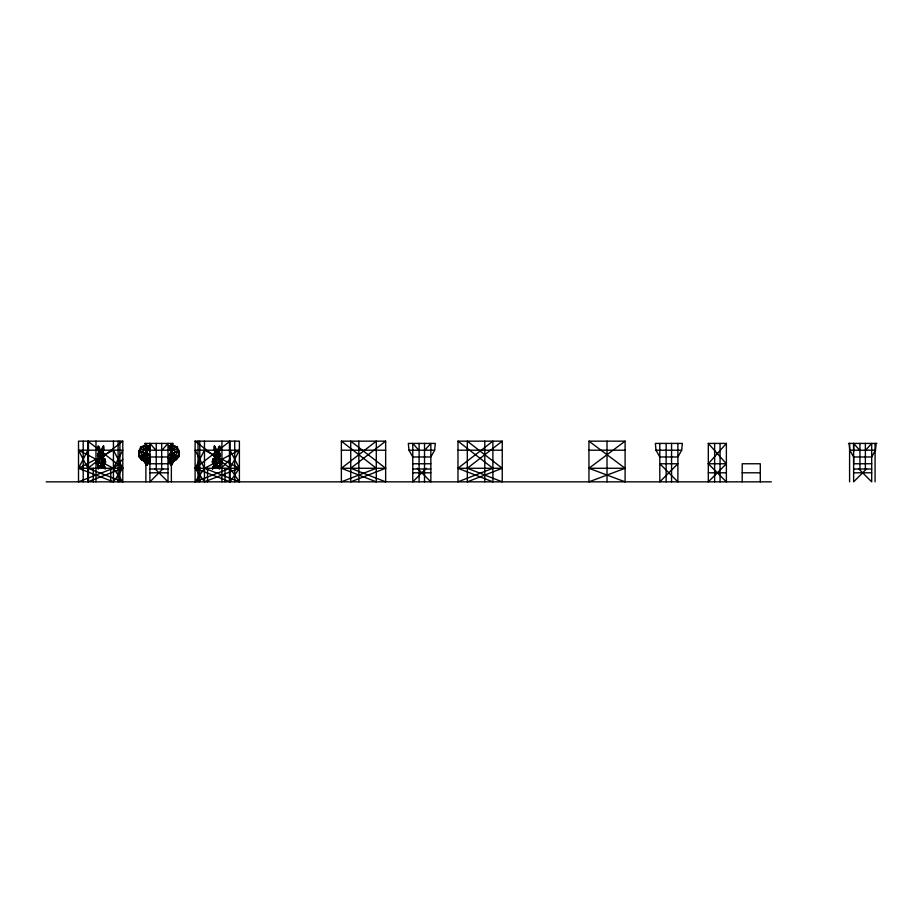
<?xml version="1.0" encoding="UTF-8"?>
<svg xmlns="http://www.w3.org/2000/svg" width="923" height="923" viewBox="0 0 923 923"><rect width="100%" height="100%" fill="white"/><g stroke="black" fill="none" stroke-linecap="round" stroke-linejoin="round"><path stroke-width="1.38" d="M141.796 447.482L145.396 444.955L146.48 445.267L141.369 447.528L140.573 449.732L140.492 452.028L144.38 458.662L143.953 460.415C147.957 461.177 148.084 469.922 145.107 461.269L142.246 460.254L138.762 456.435L138.819 451.185L140.631 447.032L145.915 444.921L148.718 446.178L148.13 450.286L144.288 454.808M101.784 463.208L101.772 467.061L99.211 467.176L99.707 466.577L100.965 467.176M97.423 462.031L98.046 463.208L99.303 462.769L99.303 461.881L97.019 461.915L98.046 463.208L98.623 461.869L97.873 459.492L96.8 459.273L97.769 467.061L98.83 467.061L96.8 459.273L98.749 457.739L103.007 457.739L104.241 455.154L103.122 451.82C105.683 439.025 98.946 451.278 103.468 455.154L103.48 456.424L99.742 459.492L100.03 463.208L101.772 467.061L101.968 456.424M147.899 445.682L146.826 449.836L144.646 453.505L145.015 456.412L143.884 455.074L142.269 455.247L141.127 456.839L141.115 458.904L144.3 459.585L148.234 461.962L148.522 460.819L144.38 458.662L143.584 460.715L146.78 465.284L146.422 463.034C146.065 460.796 144.323 465.169 146.976 465.134M146.03 457.704L148.43 454.301L148.441 455.212L146.272 455.627L147.138 458.027L146.503 460.646L148.615 462.1L148.915 460.958L147.253 459.735L147.668 458.016L149.422 457.866L149.214 458.996L144.38 458.662L143.953 460.415L143.203 459.942L147.622 454.151L148.441 455.212L146.953 456.977L146.272 455.627L147.622 454.151L148.557 454.531M149.93 454.266L149.918 463.761L167.998 463.761M149.93 451.555L149.941 443.421M215.97 455.154L217.067 450.055M849.172 443.421L849.818 450.205L853.625 456.977L853.625 463.761L871.693 463.761M853.637 451.555L853.648 443.421L859.948 450.539M143.873 456.608L142.927 451.855L143.388 449.605L147.334 445.336M101.795 456.424L101.772 467.061L103.549 463.208L103.838 459.492L101.957 456.943L100.445 456.424L101.484 453.551L99.938 450.055C98.992 442.555 96.603 447.967 98.623 451.82L97.503 455.154L98.749 457.739L97.526 459.492L96.8 459.273M169.463 455.212L170.282 454.151L174.159 458.731L174.47 460.658L170.847 464.638L171.124 465.284L174.701 459.942L170.282 454.151L169.359 454.531L170.697 457.07L171.54 456.573C169.278 453.77 169.659 454.012 172.393 458.696L174.989 451.855L173.905 448.636L170.582 445.336L169.197 446.178L169.786 450.286L173.039 454.035M169.855 454.162L172.474 463.069M170.582 445.336L172.509 444.955L177.274 447.032L179.097 451.185L179.143 453.92L174.355 458.685L171.54 456.573L170.282 454.151M103.676 467.061L104.622 459.492L102.822 457.739L104.241 455.154L102.868 452.674L104.068 455.154L102.453 457.739L102.753 462.561L101.945 464.696L101.23 462.561L101.911 459.492L100.445 456.424L103.48 456.424L102.453 457.739M215.774 456.943L215.97 453.551M104.23 459.492L103.007 457.739L105.072 459.273L104.449 463.208L105.418 462.942L105.072 459.273L102.822 457.739M218.624 462.769L219.882 463.208L220.909 461.915L218.624 461.881L218.624 462.769L219.882 463.208L220.505 462.031L220.412 459.492L219.189 457.739L220.435 455.154L219.316 451.82C221.335 447.967 218.947 442.555 217.99 450.055L216.743 451.797L216.536 455.824L215.774 456.424L216.132 467.061L217.909 463.208L218.197 459.492L214.459 456.424L214.459 455.154C218.982 451.278 212.255 439.025 214.805 451.82L213.686 455.154L214.932 457.739L219.189 457.739L221.139 459.273L219.109 467.061M213.951 467.061L213.305 459.492L215.117 457.739L213.698 455.154L216.051 450.574L217.32 450.574L219.662 455.154L218.255 457.739L220.055 459.492L219.939 461.915L219.316 461.869L220.055 459.492L221.139 459.273L219.939 461.915L220.909 461.915M101.922 464.696L102.003 463.208M170.951 456.977L171.851 456.008L174.32 460.715L173.524 458.662L170.363 459.839L169.001 461.558C170.836 462.481 173.905 458.12 176.789 458.904L176.789 456.839L175.635 455.247L174.032 455.074L172.889 456.412L173.27 453.505L174.989 451.855L177.424 452.028L179.143 453.92L179.143 456.435L174.32 460.715L173.524 458.662L170.247 459.377L168.701 458.996L168.482 457.866L169.947 458.108L171.793 463.461L171.124 465.284L171.263 462.377L173.951 460.415L173.524 458.662L177.424 452.028L177.331 449.732L176.535 447.528L172.001 444.921L169.197 446.178M104.564 462.031L104.449 463.208L105.199 462.769C106.56 460.335 103.088 465.307 105.557 461.915L105.037 459.273M145.465 443.421L146.122 450.205L149.918 456.977L167.998 456.977L171.793 450.205L172.439 443.421M434.641 450.205L435.298 443.421L408.324 443.421L408.97 450.205L412.777 456.977L430.845 456.977L434.641 450.205L408.97 450.205M681.682 450.205L682.339 443.421L655.365 443.421L656.011 450.205L659.807 456.977L677.886 456.977L681.682 450.205L656.011 450.205M853.625 456.977L871.693 456.977L875.489 450.205L876.146 443.421M170.767 456.389L170.617 457.889L173.697 458.431L168.424 458.362M171.632 455.627L170.905 457.785L168.586 458.431L171.067 458.396L168.482 457.866L168.701 458.996L170.097 458.743M212.809 468.538L212.498 469.242L212.74 467.58M138.762 456.435L142.246 460.254L144.126 460L145.892 461.465L147.795 464.027L147.172 461.269L147.957 458.108L149.422 457.866L149.214 458.996L143.55 458.685L138.762 453.92L140.492 452.028L142.927 451.855L144.646 453.505L144.634 456.02L146.042 452.478L145.626 450.874L143.388 449.605L140.573 449.732L138.819 451.185M170.536 459.273L169.082 458.869L168.863 457.727L170.247 458.016L171.067 461.154L170.247 463.496L172.013 461.465L170.732 461.269L170.12 464.027L172.013 461.465L173.778 460L175.658 460.254L179.143 456.435L179.097 451.185L177.331 449.732L174.516 449.605L172.278 450.874L171.874 452.478L173.27 456.02L173.27 453.505L171.078 449.836L170.005 445.682L172.509 444.955L176.108 447.482M215.336 456.424L216.351 456.424M174.159 458.731L174.32 460.715M103.987 467.061L104.53 463.208L97.215 463.208M220.712 463.208L220.17 467.061L214.263 467.061L212.855 459.273L212.382 461.915L213.478 463.208L220.712 463.208L220.412 459.492L221.139 459.273M220.297 461.869L219.213 461.881L219.213 462.769L220.124 462.942L220.678 459.273L218.255 457.739M143.584 460.715L143.746 458.731L146.272 455.627M145.88 451.958L145.88 457.646L148.049 454.162L147.288 457.889L147.08 455.72M174.355 458.685L169.67 461.962L169.382 460.819L170.651 459.735M215.497 453.551L215.047 455.824L215.774 456.424M171.493 460.127L169.29 462.1L169.001 460.958L171.493 460.127L169.14 461.523M213.421 462.769L212.521 462.942L212.855 459.273L214.932 457.739L213.709 459.492L212.89 459.273L215.117 457.739M146.307 462.25C149.445 466.496 145.661 458.673 143.238 459.216L143.965 459.469L144.184 458.177L143.238 459.216L143.446 460.658C150.126 467.684 143.988 464.338 147.253 459.735M102.153 456.943L101.484 453.551M171.067 458.396L168.805 458.223L169.336 457.739L168.701 458.996M149.214 458.996L148.568 457.739L148.822 458.869L147.368 459.273M148.822 458.869L149.041 457.727L144.219 458.431L143.965 459.469M170.928 465.134C172.128 465.307 173.27 462.204 171.69 462.423L171.505 465.146L172.139 463.346L171.067 461.154M147.842 461.638L148.049 460.842L148.522 461.419L147.842 461.638L148.049 460.842L146.722 459.746L145.43 463.069M148.234 461.962L148.915 460.958L148.615 462.1L146.93 460.992M97.457 460.219L99.684 457.739L98.265 455.154L100.619 450.574L101.888 450.574L103.099 453.551M147.668 463.496L146.838 461.154L145.892 461.465L147.184 463.681L148.107 463.138L147.795 464.027L146.642 462.377L148.107 463.138M147.184 463.681L147.403 463.034M147.495 463.934L147.807 463.034M101.968 456.943L100.872 450.055M102.026 450.343L103.699 445.947M102.58 451.082L103.768 447.955L102.568 447.47M218.209 450.343L219.882 445.947M218.763 451.082L219.962 447.955L218.763 447.47M171.482 463.034L170.847 464.638L171.793 463.461L171.251 462.573L172.497 462.677M145.776 463.346L146.399 465.146L146.226 462.423M216.132 463.208L216.132 467.061L214.378 463.208L214.101 459.492L215.97 456.943L217.493 456.424L216.017 459.492L216.709 462.561L216.017 464.696L215.186 462.561L215.486 457.739L214.459 456.424L217.493 456.424L216.455 453.551M218.52 453.551L218.29 452.674L217.332 453.551L218.67 455.154L218.474 456.424L216.813 457.739M170.27 454.797L169.359 454.531M87.87 450.205L78.513 468.284L113.437 481.841L122.794 468.284L113.437 450.205L103.457 455.362M230.035 450.205L239.392 468.284L204.468 481.841L195.111 468.284L204.468 450.205L214.448 455.362M239.392 450.205L230.035 468.284L195.111 481.841L195.111 441.159L239.392 441.159L239.392 481.841L204.468 468.284L195.111 450.205L239.392 450.205L221.935 459.239M105.199 461.881L104.507 462.769M171.609 462.25C168.459 466.496 172.255 458.673 174.678 459.216L174.47 460.658L172.797 461.269M214.805 467.176L214.805 466.057L213.444 466.577L213.801 467.176L214.805 466.057L215.67 467.176L212.925 467.176L214.09 466.057L213.225 467.176M99.707 467.176L100.238 466.057L100.238 467.176M195.111 481.841L204.468 468.284L213.201 463.761M230.035 481.841L230.035 441.159L195.111 468.284L230.035 481.841L239.392 468.284L219.432 457.946M213.421 461.915L213.478 463.208L212.417 461.869L213.455 461.869L212.382 461.915L213.478 463.208L213.375 462.031M148.165 454.393C146.272 454.047 149.353 456.227 148.165 454.393L144.219 458.431L146.999 457.785L149.318 458.431L147.807 458.743M99.938 450.055L98.623 451.82L103.122 451.82L101.807 450.055M216.132 450.055L214.805 451.82L219.316 451.82L217.99 450.055M146.838 458.396L149.099 458.223L146.942 458.927L147.138 458.027L148.568 457.739M144.219 458.431L146.053 456.008L147.149 456.389M103.318 467.176L103.78 466.577L104.945 467.176L102.268 467.176L103.134 466.057L104.484 466.577L104.126 467.176L103.134 466.057L103.134 467.176M212.994 467.176L213.444 466.577L214.621 467.176L214.54 466.15L215.451 467.176M216.974 467.176L217.701 466.057L219.386 467.176L216.628 467.176L217.597 466.15L217.701 467.176L217.597 466.15L216.767 467.176M169.855 460.842L170.063 461.638L169.382 461.419L169.855 460.842L169.001 461.558M102.476 467.176L103.388 466.15L103.388 467.176M161.663 450.539L167.998 443.421L167.998 481.841L154.937 468.78M424.522 450.539L430.845 443.421L430.845 481.841L417.288 468.284M726.378 443.421L726.378 481.841L708.31 463.761L726.378 443.421L708.31 443.421L708.31 481.841L726.378 463.761L708.31 443.421M865.37 450.539L871.693 443.421L871.693 481.841L858.644 468.78M173.951 460.415L172.151 462.411L171.505 465.146M98.599 467.176L99.569 466.15L101.311 467.176L98.553 467.176L99.476 466.057L100.088 467.176M114.071 468.284L122.794 459.239M221.301 468.284L230.035 459.239M162.967 468.78L149.918 481.841L149.918 443.421L156.241 450.539M426.334 468.284L412.777 481.841L412.777 443.421L419.1 450.539M866.674 468.78L853.625 481.841L853.625 443.421M218.29 452.674L217.332 453.551L216.743 451.797L215.809 451.797L213.871 455.154L215.486 457.739M102.153 456.424L102.891 455.824L102.441 453.551M87.87 468.284L122.794 441.159L122.794 481.841L87.87 468.284L78.513 450.205L122.794 450.205L113.437 468.284L78.513 481.841L78.513 441.159L122.794 441.159M341.372 468.284L376.296 441.159L376.296 481.841L341.372 468.284L385.652 468.284L350.728 441.159L350.728 481.841L385.652 468.284M385.652 441.159L350.728 468.284L385.652 481.841L385.652 441.159L341.372 441.159L341.372 481.841L376.296 468.284L341.372 441.159M457.97 468.284L492.894 441.159L492.894 481.841L457.97 468.284L502.25 468.284L467.326 441.159L467.326 481.841L502.25 468.284M502.25 441.159L467.326 468.284L502.25 481.841L502.25 441.159L457.97 441.159L457.97 481.841L492.894 468.284L457.97 441.159M146.399 465.146L145.753 462.411L143.953 460.415M588.943 468.284L625.102 441.159L625.102 481.841L588.943 468.284L625.102 468.284L588.943 441.159L588.943 481.841L625.102 468.284M177.274 447.032L169.786 450.286M99.684 457.739L97.261 459.273L97.815 462.942L99.303 462.769M169.809 463.138L171.263 462.377L170.247 463.496M99.719 457.3L78.513 468.284L122.794 468.284L87.87 441.159L87.87 481.841L122.794 468.284M99.176 447.47L97.976 447.955L99.176 451.082M97.907 449.963L99.88 449.155M215.359 447.47L214.159 447.955L215.359 451.082M214.101 449.963L216.074 449.155M170.478 445.751L172.509 444.955M169.463 454.751L170.455 454.404M168.586 458.431L169.59 458.085M169.947 458.108L173.697 458.431M170.997 461.823L172.013 461.465M169.855 463.634L170.767 463.3M215.071 452.674L214.84 453.551M169.382 461.419L170.144 461.177M101.126 457.739L99.465 456.424L99.257 455.154L100.607 453.551L99.638 452.674L99.407 453.551M142.246 460.254L143.85 460.081M147.138 458.027L147.957 458.108M97.642 461.869L98.726 461.881L98.046 463.208L97.642 461.869L98.623 461.869M588.943 441.159L625.102 441.159M144.761 443.421L173.143 443.421M848.468 443.421L876.85 443.421M146.122 450.205L171.793 450.205M341.372 450.205L385.652 450.205M457.97 450.205L502.25 450.205M588.943 450.205L625.102 450.205M849.818 450.205L875.489 450.205M97.976 453.551L103.768 453.551M214.159 453.551L219.962 453.551M97.503 455.154L104.241 455.154M213.698 455.154L220.435 455.154M101.403 455.824L102.891 455.824M215.047 455.824L216.536 455.824M97.769 456.424L103.976 456.424M213.951 456.424L220.17 456.424M97.526 459.492L104.622 459.492M220.412 459.492L213.305 459.492L213.64 460.219M99.303 461.881L98.046 463.208L97.988 461.915M105.557 461.915L104.484 461.869M218.624 461.881L219.213 461.881M98.726 462.169L99.303 462.169M104.507 462.169L105.199 462.169M212.74 462.169L213.421 462.169M218.624 462.169L219.213 462.169M98.726 462.469L99.303 462.469M104.507 462.469L105.199 462.469M212.74 462.469L213.421 462.469M218.624 462.469L219.213 462.469M412.777 463.761L430.845 463.761M708.31 463.761L726.378 463.761M195.111 468.284L239.392 468.284M149.918 468.999L167.998 468.999M412.777 468.999L430.845 468.999M853.625 468.999L871.693 468.999M149.918 472.795L167.998 472.795M412.777 472.795L430.845 472.795M708.31 472.795L726.378 472.795M742.207 472.795L760.287 472.795M853.625 472.795L871.693 472.795M46.15 481.841L771.363 481.841M175.658 458.789L176.789 458.904M174.055 460.081L175.658 460.254M170.767 458.027L168.863 457.727L169.082 458.869M175.647 456.873L176.789 457.07M148.418 458.546L149.099 458.223M143.642 459.377L143.746 458.731M143.55 458.685L148.522 461.419M147.426 445.751L148.718 446.178M148.13 450.286L140.631 447.032M147.461 454.404L148.441 454.751M148.315 458.085L149.48 458.362M146.411 460.127L148.765 461.523M147.761 461.177L148.915 461.558M146.838 461.154L146.111 463.461L145.407 462.677M145.892 461.465L146.907 461.823M147.138 463.3L148.049 463.634M103.849 467.176L103.849 466.057L105.014 467.176L104.126 467.176L104.103 466.15M218.047 449.155L220.02 449.963M101.865 449.155L103.838 449.963M78.513 450.205L95.98 459.239M103.457 463.115L113.437 468.284L122.794 481.841M195.111 441.159L230.035 468.284L239.392 481.841M99.638 452.674L100.607 453.551L101.195 451.797L102.13 451.797L102.938 453.135M169.474 454.301L170.824 455.72M219.339 467.176L218.463 466.057L218.463 467.176M100.238 466.057L101.172 467.176M218.716 467.176L217.47 466.577L217.851 467.176L218.37 466.15L218.37 467.176M212.417 461.869L213.478 463.208L212.74 461.881M103.849 466.057L104.714 467.176M220.055 459.492L220.482 460.219M143.884 455.074L145.511 458.696M214.24 445.947L215.913 450.343M98.046 445.947L99.73 450.343M170.097 463.034L170.409 463.934M170.501 463.034L170.72 463.681M169.382 460.819L169.67 461.962M169.336 457.739L169.486 458.546M102.591 456.424L101.588 456.424M146.953 456.977L146.826 455.627L148.061 455.074L148.049 454.162M216.155 467.061L216.132 456.424M147.622 454.151L147.634 454.797M101.957 453.551L101.968 455.154M875.073 443.421L875.073 481.841M865.37 443.421L865.37 468.999M859.948 443.421L859.948 468.999M849.587 443.421L849.587 481.841M760.287 481.841L760.287 463.761L742.207 463.761L742.207 481.841M720.055 443.421L720.055 481.841M714.633 443.421L714.633 481.841M677.886 443.421L677.886 481.841L659.807 463.761L677.886 463.761L659.807 481.841L659.807 443.421M671.563 443.421L671.563 481.841M666.141 443.421L666.141 481.841M607.022 441.159L607.022 481.841M484.783 441.159L484.783 481.841M424.522 443.421L424.522 481.841M419.1 443.421L419.1 481.841M358.839 441.159L358.839 481.841M234.719 441.159L234.719 481.841M229.458 441.159L229.458 481.841M225.004 468.284L225.004 481.841M221.935 441.159L221.935 481.841M213.836 466.15L213.836 467.176M207.537 468.284L207.537 481.841M204.468 441.159L204.468 481.841M199.783 441.159L199.783 481.841M198.03 441.159L198.03 481.841M171.366 450.539L171.366 456.227M171.366 463.346L171.366 481.841M161.663 443.421L161.663 468.999M156.241 443.421L156.241 468.999M145.88 463.346L145.88 481.841M119.886 441.159L119.886 481.841M118.121 441.159L118.121 481.841M113.437 441.159L113.437 481.841M110.748 468.284L110.748 481.841M100.33 466.15L100.33 467.176M95.98 441.159L95.98 481.841M93.281 468.284L93.281 481.841M88.446 441.159L88.446 481.841M83.197 441.159L83.197 481.841M98.057 468.019C98.265 471.468 98.911 465.792 98.057 468.019M104.98 468.019C105.199 471.468 105.833 465.792 104.98 468.019M219.236 468.019C219.443 471.468 220.089 465.792 219.236 468.019M99.753 453.205L99.776 453.124M217.782 453.055L217.84 452.951M174.678 459.216L173.72 458.177L173.951 459.469L174.678 459.216M99.569 467.176L99.569 466.15L99.476 467.176"/></g></svg>
